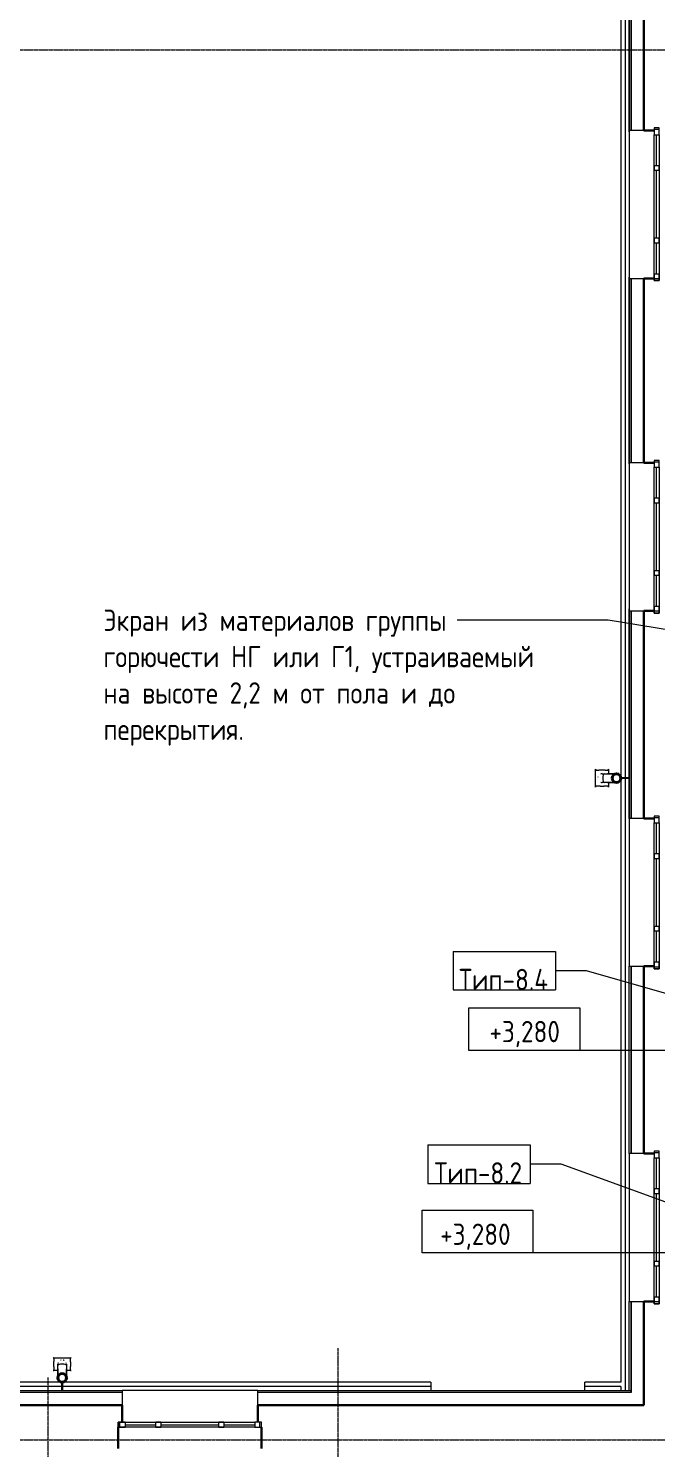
# Model space of a CAD drawing. Header units: millimetres. Extents: x -13069 to 207500, y -71366 to 56785.
# Drawn here: x 38216 to 45582, y 20142 to 36796 of the extents above; entities that cross this region are included whole.
import ezdxf

# ---------------------------------------------------------------- set-up
doc = ezdxf.new("R2010")
doc.units = ezdxf.units.MM
doc.linetypes.add('ADSK_Линия сетки', pattern=[25, 20, -2.5, 0, -2.5])
for name, color, linetype, lineweight in [('_ Окна', 7, 'Continuous', 9), ('Аннотация', 7, 'Continuous', 18), ('Марки', 7, 'Continuous', 20), ('Обобщенные модели', 7, 'Continuous', 18), ('Окна', 7, 'Continuous', 9), ('Оси', 7, 'Continuous', 9), ('Отметки', 7, 'Continuous', 9), ('Стены наружные', 7, 'Continuous', 18), ('Стены несущие', 7, 'Continuous', 30), ('Стены отделка', 7, 'Continuous', 30), ('Стены штриховка', 7, 'Continuous', 9)]:
    doc.layers.add(name, color=color, linetype=linetype, lineweight=lineweight)
doc.styles.add('GOST Common_1', font='GOST_Common.ttf', dxfattribs={"width": 0.9, "height": 250})
doc.styles.add('GOST Common_2', font='GOST_Common.ttf', dxfattribs={"width": 0.9, "height": 250})
doc.styles.add('GOST Common_B', font='', dxfattribs={"width": 0.9, "height": 250})
doc.styles.get('GOST Common_B').set_extended_font_data('GOST Common', bold=True)

# ---------------------------------------------------------------- blocks, each defined once
blk = doc.blocks.new('Водосток - Тип 1 _карниз больше 490мм_-5181640-План потолков 1-го этажа')
at = {"layer": 'Обобщенные модели', "lineweight": 9}
h = blk.add_hatch(dxfattribs=at)
h.set_pattern_fill('FP_13', color=256, style=0, pattern_type=2)
h.set_pattern_definition([(45, (-38486.85, -20811.32), (-106.066, 106.066), [])])
h.paths.add_polyline_path([(125, 110), (147, 115), (164, 129), (174, 149), (173, 173), (164, 191), (145, 206), (123, 210), (103, 205), (86, 191), (76, 171), (76, 149), (86, 129), (103, 115), (123, 110)])
at = {"layer": 'Обобщенные модели'}
for p, q in [((19, 395), (25, 395)), ((225, 395), (231, 395)), ((25, 245), (19, 245)), ((75, 185), (75, 306)), ((75, 264), (75, 306)), ((75, 185), (75, 216)), ((75, 174), (75, 183)), ((75, 174), (75, 183)), ((175, 306), (175, 185)), ((175, 306), (175, 264)), ((175, 216), (175, 185)), ((175, 177), (175, 174)), ((175, 177), (175, 174)), ((231, 245), (225, 245)), ((120, 10), (120, 109)), ((130, 109), (130, 10))]:
    blk.add_line(p, q, dxfattribs=at)
at = {"layer": 'Обобщенные модели', "flags": 128}
for points in [[(75, 216), (75, 222), (75, 228), (75, 233), (75, 238), (75, 244), (75, 249), (75, 254), (75, 259), (75, 264), (75, 268), (75, 273), (75, 277), (75, 281), (75, 285), (75, 289), (75, 292), (75, 296), (75, 299), (75, 302), (75, 305), (75, 307), (75, 309), (75, 312), (75, 313), (75, 315), (75, 316), (75, 318), (75, 319), (75, 319), (75, 320), (75, 320), (75, 320)], [(75, 264), (75, 258), (75, 252), (75, 247), (75, 242), (75, 236), (75, 231), (75, 226), (75, 221), (75, 216), (75, 212), (75, 207), (75, 203), (75, 199), (75, 195), (75, 191), (75, 188), (75, 184), (75, 181), (75, 178), (75, 175), (75, 173)], [(175, 320), (175, 320), (175, 320), (175, 319), (175, 318), (175, 317), (175, 316), (175, 314), (175, 312), (175, 310), (175, 308), (175, 306), (175, 303), (175, 300), (175, 297), (175, 294), (175, 290), (175, 287), (175, 283), (175, 279), (175, 275), (175, 270), (175, 266), (175, 261), (175, 256), (175, 251), (175, 246), (175, 241), (175, 235), (175, 230), (175, 224), (175, 219), (175, 216)], [(175, 173), (175, 174), (175, 177), (175, 180), (175, 183), (175, 186), (175, 190), (175, 193), (175, 197), (175, 201), (175, 205), (175, 210), (175, 214), (175, 219), (175, 224), (175, 229), (175, 234), (175, 239), (175, 245), (175, 250), (175, 256), (175, 261), (175, 264)]]:
    blk.add_lwpolyline(points, dxfattribs=at)
at = {"layer": 'Обобщенные модели'}
for centre, radius, start, end in [((125, 320), 50, 163.3249, 166.6752), ((125, 320), 50, 115.7143, 115.9001), ((125, 320), 50, 103.3248, 106.6752), ((125, 320), 50, 73.3248, 76.6752), ((125, 320), 50, 64.0999, 64.2857), ((125, 320), 50, 13.3248, 16.6751), ((125, 160), 52, 90, 270), ((125, 320), 50, 174.5444, 183.3856), ((125, 160), 52, 270, 90), ((125, 320), 50, 356.7269, 5.4556)]:
    blk.add_arc(centre, radius, start, end, dxfattribs=at)
at = {"layer": 'Обобщенные модели', "lineweight": 40}
for start, end in [(90, 270), (270, 90)]:
    blk.add_arc((125, 160), 50, start, end, dxfattribs=at)
at = {"layer": 'Обобщенные модели'}
for centre, major_axis, start_param, end_param in [((125, 306), (-50, 0), 4.712389, 6.283185), ((125, 306), (-50, 0), 4.712389, 6.283185), ((125, 174), (50, 0), 3.141593, 3.167125), ((125, 174), (50, 0), 3.141593, 3.167125), ((125, 306), (-50, 0), 3.141593, 4.712389), ((125, 306), (-50, 0), 3.141593, 4.712389)]:
    blk.add_ellipse(centre, major_axis=major_axis, ratio=0.309017, start_param=start_param, end_param=end_param, dxfattribs=at)
for points, knots in [([(19, 245), (21, 245), (25, 246), (29, 249), (31, 252), (32, 255), (32, 257), (32, 259), (32, 262), (32, 264), (32, 266), (32, 269), (32, 271), (31, 274), (31, 277), (31, 280), (30, 283), (30, 286), (29, 289), (29, 292), (29, 296), (28, 300), (28, 306), (27, 315), (27, 325), (28, 334), (28, 340), (29, 344), (29, 348), (29, 351), (30, 354), (30, 357), (31, 360), (31, 363), (31, 366), (32, 369), (32, 371), (32, 374), (32, 376), (32, 378), (32, 381), (32, 383), (32, 385), (31, 388), (29, 391), (25, 394), (21, 395), (19, 395)], [-1, -1, -1, -1, -0.941176, -0.882353, -0.852941, -0.823529, -0.808824, -0.794118, -0.779412, -0.764706, -0.75, -0.735294, -0.720588, -0.705882, -0.691176, -0.676471, -0.661765, -0.647059, -0.632353, -0.617647, -0.602941, -0.588235, -0.558824, -0.529412, -0.470588, -0.441176, -0.411765, -0.397059, -0.382353, -0.367647, -0.352941, -0.338235, -0.323529, -0.308824, -0.294118, -0.279412, -0.264706, -0.25, -0.235294, -0.220588, -0.205882, -0.191176, -0.176471, -0.147059, -0.117647, -0.058824, 0, 0, 0, 0]), ([(19, 395), (22, 395), (29, 395), (39, 395), (48, 395), (56, 395), (61, 395), (65, 395), (68, 395), (71, 395), (74, 395), (78, 395), (81, 395), (84, 395), (86, 395), (88, 395), (90, 395), (93, 395), (96, 395), (100, 395), (102, 395), (105, 395), (107, 395), (110, 395), (116, 395), (121, 395), (125, 395)], [-1, -1, -1, -1, -0.875, -0.75, -0.625, -0.5625, -0.5, -0.46875, -0.4375, -0.40625, -0.375, -0.34375, -0.3125, -0.28125, -0.265625, -0.25, -0.234375, -0.21875, -0.1875, -0.15625, -0.140625, -0.125, -0.109375, -0.09375, -0.0625, 0, 0, 0, 0]), ([(125, 395), (129, 395), (134, 395), (140, 395), (143, 395), (145, 395), (148, 395), (150, 395), (154, 395), (157, 395), (160, 395), (162, 395), (164, 395), (166, 395), (169, 395), (172, 395), (176, 395), (179, 395), (182, 395), (185, 395), (189, 395), (194, 395), (202, 395), (211, 395), (221, 395), (228, 395), (231, 395)], [-1, -1, -1, -1, -0.9375, -0.90625, -0.890625, -0.875, -0.859375, -0.84375, -0.8125, -0.78125, -0.765625, -0.75, -0.734375, -0.71875, -0.6875, -0.65625, -0.625, -0.59375, -0.5625, -0.53125, -0.5, -0.4375, -0.375, -0.25, -0.125, 0, 0, 0, 0]), ([(231, 395), (229, 395), (225, 394), (221, 391), (219, 388), (218, 385), (218, 383), (218, 381), (218, 378), (218, 376), (218, 374), (218, 371), (218, 369), (219, 366), (219, 363), (219, 360), (220, 357), (220, 354), (221, 351), (221, 348), (221, 344), (222, 340), (222, 334), (223, 325), (223, 315), (222, 306), (222, 300), (221, 296), (221, 292), (221, 289), (220, 286), (220, 283), (219, 280), (219, 277), (219, 274), (218, 271), (218, 269), (218, 266), (218, 264), (218, 262), (218, 259), (218, 257), (218, 255), (219, 252), (221, 249), (225, 246), (229, 245), (231, 245)], [-1, -1, -1, -1, -0.941176, -0.882353, -0.852941, -0.823529, -0.808824, -0.794118, -0.779412, -0.764706, -0.75, -0.735294, -0.720588, -0.705882, -0.691176, -0.676471, -0.661765, -0.647059, -0.632353, -0.617647, -0.602941, -0.588235, -0.558824, -0.529412, -0.470588, -0.441176, -0.411765, -0.397059, -0.382353, -0.367647, -0.352941, -0.338235, -0.323529, -0.308824, -0.294118, -0.279412, -0.264706, -0.25, -0.235294, -0.220588, -0.205882, -0.191176, -0.176471, -0.147059, -0.117647, -0.058824, 0, 0, 0, 0]), ([(74, 245), (73, 245), (71, 245), (68, 245), (65, 245), (61, 245), (56, 245), (48, 245), (39, 245), (29, 245), (22, 245), (19, 245)], [-0.625, -0.625, -0.625, -0.625, -0.59375, -0.5625, -0.53125, -0.5, -0.4375, -0.375, -0.25, -0.125, 0, 0, 0, 0]), ([(231, 245), (228, 245), (221, 245), (211, 245), (202, 245), (194, 245), (189, 245), (185, 245), (182, 245), (179, 245), (177, 245), (176, 245)], [-1, -1, -1, -1, -0.875, -0.75, -0.625, -0.5625, -0.5, -0.46875, -0.4375, -0.40625, -0.375, -0.375, -0.375, -0.375])]:
    blk.add_open_spline(points, degree=3, knots=knots, dxfattribs=at)
blk = doc.blocks.new('Водосток - Тип 1 _карниз больше 490мм_-5178134-План потолков 1-го этажа')
at = {"layer": 'Обобщенные модели'}
for p, q in [((19, 405), (25, 405)), ((225, 405), (231, 405)), ((25, 255), (19, 255)), ((75, 184), (75, 306)), ((75, 264), (75, 306)), ((75, 184), (75, 226)), ((175, 306), (175, 184)), ((175, 306), (175, 264)), ((175, 226), (175, 184)), ((231, 255), (225, 255)), ((120, 10), (120, 108)), ((130, 109), (130, 10))]:
    blk.add_line(p, q, dxfattribs=at)
at = {"layer": 'Обобщенные модели', "flags": 128}
for points in [[(75, 226), (75, 232), (75, 238), (75, 243), (75, 248), (75, 254), (75, 259), (75, 264), (75, 269), (75, 274), (75, 278), (75, 283), (75, 287), (75, 291), (75, 295), (75, 299), (75, 302), (75, 306), (75, 309), (75, 312), (75, 315), (75, 317), (75, 319), (75, 322), (75, 323), (75, 325), (75, 326), (75, 328), (75, 329), (75, 329), (75, 330), (75, 330), (75, 330)], [(75, 264), (75, 258), (75, 252), (75, 247), (75, 242), (75, 236), (75, 231), (75, 226), (75, 221), (75, 216), (75, 212), (75, 207), (75, 203), (75, 199), (75, 195), (75, 191), (75, 188), (75, 184), (75, 181), (75, 178), (75, 175), (75, 173)], [(175, 330), (175, 330), (175, 330), (175, 329), (175, 328), (175, 327), (175, 326), (175, 324), (175, 322), (175, 320), (175, 318), (175, 316), (175, 313), (175, 310), (175, 307), (175, 304), (175, 300), (175, 297), (175, 293), (175, 289), (175, 285), (175, 280), (175, 276), (175, 271), (175, 266), (175, 261), (175, 256), (175, 251), (175, 245), (175, 240), (175, 234), (175, 229), (175, 226)], [(175, 173), (175, 174), (175, 177), (175, 180), (175, 183), (175, 186), (175, 190), (175, 193), (175, 197), (175, 201), (175, 205), (175, 210), (175, 214), (175, 219), (175, 224), (175, 229), (175, 234), (175, 239), (175, 245), (175, 250), (175, 256), (175, 261), (175, 264)]]:
    blk.add_lwpolyline(points, dxfattribs=at)
at = {"layer": 'Обобщенные модели'}
for centre, radius, start, end in [((125, 330), 50, 174.5444, 183.3856), ((125, 330), 50, 163.3249, 166.6752), ((125, 330), 50, 103.3248, 106.6752), ((125, 330), 50, 73.3248, 76.6752), ((125, 330), 50, 13.3248, 16.6751), ((125, 330), 50, 356.7269, 5.4556), ((125, 160), 52, 90, 270), ((125, 160), 52, 270, 90)]:
    blk.add_arc(centre, radius, start, end, dxfattribs=at)
at = {"layer": 'Обобщенные модели', "lineweight": 40}
for start, end in [(90, 270), (270, 90)]:
    blk.add_arc((125, 160), 50, start, end, dxfattribs=at)
at = {"layer": 'Обобщенные модели'}
for start_param, end_param in [(4.712389, 6.283185), (4.712389, 6.283185), (3.141593, 4.712389), (3.141593, 4.712389)]:
    blk.add_ellipse((125, 306), major_axis=(-50, 0), ratio=0.309017, start_param=start_param, end_param=end_param, dxfattribs=at)
for points, knots in [([(19, 255), (21, 255), (25, 256), (29, 259), (31, 262), (32, 265), (32, 267), (32, 269), (32, 272), (32, 274), (32, 276), (32, 279), (32, 281), (31, 284), (31, 287), (31, 290), (30, 293), (30, 296), (29, 299), (29, 302), (29, 306), (28, 310), (28, 316), (27, 325), (27, 335), (28, 344), (28, 350), (29, 354), (29, 358), (29, 361), (30, 364), (30, 367), (31, 370), (31, 373), (31, 376), (32, 379), (32, 381), (32, 384), (32, 386), (32, 388), (32, 391), (32, 393), (32, 395), (31, 398), (29, 401), (25, 404), (21, 405), (19, 405)], [-1, -1, -1, -1, -0.941176, -0.882353, -0.852941, -0.823529, -0.808824, -0.794118, -0.779412, -0.764706, -0.75, -0.735294, -0.720588, -0.705882, -0.691176, -0.676471, -0.661765, -0.647059, -0.632353, -0.617647, -0.602941, -0.588235, -0.558824, -0.529412, -0.470588, -0.441176, -0.411765, -0.397059, -0.382353, -0.367647, -0.352941, -0.338235, -0.323529, -0.308824, -0.294118, -0.279412, -0.264706, -0.25, -0.235294, -0.220588, -0.205882, -0.191176, -0.176471, -0.147059, -0.117647, -0.058824, 0, 0, 0, 0]), ([(19, 405), (22, 405), (29, 405), (39, 405), (48, 405), (56, 405), (61, 405), (65, 405), (68, 405), (71, 405), (74, 405), (78, 405), (81, 405), (84, 405), (86, 405), (88, 405), (90, 405), (93, 405), (96, 405), (100, 405), (102, 405), (105, 405), (107, 405), (110, 405), (116, 405), (121, 405), (125, 405)], [-1, -1, -1, -1, -0.875, -0.75, -0.625, -0.5625, -0.5, -0.46875, -0.4375, -0.40625, -0.375, -0.34375, -0.3125, -0.28125, -0.265625, -0.25, -0.234375, -0.21875, -0.1875, -0.15625, -0.140625, -0.125, -0.109375, -0.09375, -0.0625, 0, 0, 0, 0]), ([(125, 405), (129, 405), (134, 405), (140, 405), (143, 405), (145, 405), (148, 405), (150, 405), (154, 405), (157, 405), (160, 405), (162, 405), (164, 405), (166, 405), (169, 405), (172, 405), (176, 405), (179, 405), (182, 405), (185, 405), (189, 405), (194, 405), (202, 405), (211, 405), (221, 405), (228, 405), (231, 405)], [-1, -1, -1, -1, -0.9375, -0.90625, -0.890625, -0.875, -0.859375, -0.84375, -0.8125, -0.78125, -0.765625, -0.75, -0.734375, -0.71875, -0.6875, -0.65625, -0.625, -0.59375, -0.5625, -0.53125, -0.5, -0.4375, -0.375, -0.25, -0.125, 0, 0, 0, 0]), ([(231, 405), (229, 405), (225, 404), (221, 401), (219, 398), (218, 395), (218, 393), (218, 391), (218, 388), (218, 386), (218, 384), (218, 381), (218, 379), (219, 376), (219, 373), (219, 370), (220, 367), (220, 364), (221, 361), (221, 358), (221, 354), (222, 350), (222, 344), (223, 335), (223, 325), (222, 316), (222, 310), (221, 306), (221, 302), (221, 299), (220, 296), (220, 293), (219, 290), (219, 287), (219, 284), (218, 281), (218, 279), (218, 276), (218, 274), (218, 272), (218, 269), (218, 267), (218, 265), (219, 262), (221, 259), (225, 256), (229, 255), (231, 255)], [-1, -1, -1, -1, -0.941176, -0.882353, -0.852941, -0.823529, -0.808824, -0.794118, -0.779412, -0.764706, -0.75, -0.735294, -0.720588, -0.705882, -0.691176, -0.676471, -0.661765, -0.647059, -0.632353, -0.617647, -0.602941, -0.588235, -0.558824, -0.529412, -0.470588, -0.441176, -0.411765, -0.397059, -0.382353, -0.367647, -0.352941, -0.338235, -0.323529, -0.308824, -0.294118, -0.279412, -0.264706, -0.25, -0.235294, -0.220588, -0.205882, -0.191176, -0.176471, -0.147059, -0.117647, -0.058824, 0, 0, 0, 0]), ([(74, 255), (73, 255), (71, 255), (68, 255), (65, 255), (61, 255), (56, 255), (48, 255), (39, 255), (29, 255), (22, 255), (19, 255)], [-0.625, -0.625, -0.625, -0.625, -0.59375, -0.5625, -0.53125, -0.5, -0.4375, -0.375, -0.25, -0.125, 0, 0, 0, 0]), ([(231, 255), (228, 255), (221, 255), (211, 255), (202, 255), (194, 255), (189, 255), (185, 255), (182, 255), (179, 255), (177, 255), (176, 255)], [-1, -1, -1, -1, -0.875, -0.75, -0.625, -0.5625, -0.5, -0.46875, -0.4375, -0.40625, -0.375, -0.375, -0.375, -0.375])]:
    blk.add_open_spline(points, degree=3, knots=knots, dxfattribs=at)
blk = doc.blocks.new('окно трехпол с фрамугой - 1750-2320_h___нов_ ок27 ЕIW30-2156325-План потолков 1-го этажа')
at = {"layer": '_ Окна', "lineweight": 18}
for p, q in [((-895, 100), (-895, 160)), ((-895, 160), (-815, 160)), ((-815, 100), (-895, 100)), ((-815, 160), (-815, 100)), ((-455, 100), (-455, 160)), ((-455, 160), (-395, 160)), ((-395, 100), (-455, 100)), ((-395, 160), (-395, 100)), ((395, 100), (395, 160)), ((395, 160), (455, 160)), ((455, 100), (395, 100)), ((455, 160), (455, 100)), ((815, 160), (815, 100)), ((895, 160), (815, 160)), ((815, 100), (895, 100)), ((895, 100), (895, 160))]:
    blk.add_line(p, q, dxfattribs=at)
at = {"layer": '_ Окна'}
for p, q in [((-875, 100), (-875, 160)), ((-815, 130), (-455, 130)), ((-395, 130), (395, 130)), ((455, 130), (815, 130)), ((875, 100), (875, 160))]:
    blk.add_line(p, q, dxfattribs=at)
at = {"layer": 'Окна'}
for p, q in [((-895, 160), (-895, 100)), ((-815, 160), (-895, 160)), ((-895, 100), (-815, 100)), ((-815, 160), (-455, 160)), ((-455, 100), (-815, 100)), ((-395, 160), (-455, 160)), ((-455, 100), (-395, 100)), ((-395, 160), (395, 160)), ((395, 100), (-395, 100)), ((455, 160), (395, 160)), ((395, 100), (455, 100)), ((455, 160), (815, 160)), ((815, 100), (455, 100)), ((895, 160), (815, 160)), ((815, 100), (895, 100)), ((895, 100), (895, 160))]:
    blk.add_line(p, q, dxfattribs=at)
blk = doc.blocks.new('окно трехпол с фрамугой - 1750-2320_h___нов_-2116613-План потолков 1-го этажа')
at = {"layer": '_ Окна', "lineweight": 18}
for p, q in [((-895, 100), (-895, 160)), ((-895, 160), (-815, 160)), ((-815, 100), (-895, 100)), ((-815, 160), (-815, 100)), ((-455, 100), (-455, 160)), ((-455, 160), (-395, 160)), ((-395, 100), (-455, 100)), ((-395, 160), (-395, 100)), ((395, 100), (395, 160)), ((395, 160), (455, 160)), ((455, 100), (395, 100)), ((455, 160), (455, 100)), ((815, 160), (815, 100)), ((895, 160), (815, 160)), ((815, 100), (895, 100)), ((895, 100), (895, 160))]:
    blk.add_line(p, q, dxfattribs=at)
at = {"layer": '_ Окна'}
for p, q in [((-875, 100), (-875, 160)), ((-815, 130), (-455, 130)), ((-395, 130), (395, 130)), ((455, 130), (815, 130)), ((875, 100), (875, 160))]:
    blk.add_line(p, q, dxfattribs=at)
at = {"layer": 'Окна'}
for p, q in [((-895, 160), (-895, 100)), ((-815, 160), (-895, 160)), ((-895, 100), (-815, 100)), ((-815, 160), (-455, 160)), ((-455, 100), (-815, 100)), ((-395, 160), (-455, 160)), ((-455, 100), (-395, 100)), ((-395, 160), (395, 160)), ((395, 100), (-395, 100)), ((455, 160), (395, 160)), ((395, 100), (455, 100)), ((455, 160), (815, 160)), ((815, 100), (455, 100)), ((895, 160), (815, 160)), ((815, 100), (895, 100)), ((895, 100), (895, 160))]:
    blk.add_line(p, q, dxfattribs=at)
blk = doc.blocks.new('окно трехпол с фрамугой - 1640-2240_h___нов_ ок-9_-2139420-План потолков 1-го этажа')
at = {"layer": '_ Окна', "lineweight": 18}
for p, q in [((-840, -5), (-840, 55)), ((-840, 55), (-760, 55)), ((-760, 55), (-760, -5)), ((-400, -5), (-400, 55)), ((-400, 55), (-340, 55)), ((-340, 55), (-340, -5)), ((340, -5), (340, 55)), ((340, 55), (400, 55)), ((400, 55), (400, -5)), ((760, 55), (760, -5)), ((840, 55), (760, 55)), ((840, -5), (840, 55)), ((-760, -5), (-840, -5)), ((-340, -5), (-400, -5)), ((400, -5), (340, -5)), ((760, -5), (840, -5))]:
    blk.add_line(p, q, dxfattribs=at)
at = {"layer": '_ Окна'}
for p, q in [((-820, -5), (-820, 55)), ((-760, 25), (-400, 25)), ((-340, 25), (340, 25)), ((400, 25), (760, 25)), ((820, -5), (820, 55))]:
    blk.add_line(p, q, dxfattribs=at)
at = {"layer": 'Окна'}
for p, q in [((-840, 55), (-840, -5)), ((-760, 55), (-840, 55)), ((-760, 55), (-400, 55)), ((-340, 55), (-400, 55)), ((-340, 55), (340, 55)), ((400, 55), (340, 55)), ((400, 55), (760, 55)), ((840, 55), (760, 55)), ((840, -5), (840, 55)), ((-840, -5), (-760, -5)), ((-400, -5), (-760, -5)), ((-400, -5), (-340, -5)), ((340, -5), (-340, -5)), ((340, -5), (400, -5)), ((760, -5), (400, -5)), ((760, -5), (840, -5))]:
    blk.add_line(p, q, dxfattribs=at)
blk = doc.blocks.new('Высотные отметки - Рамка-12095-План потолков 1-го этажа')
at = {"layer": 'Аннотация', "lineweight": 20}
for p, q in [((-6.5, 0), (-6.5, 5)), ((-6.5, 5), (6.5, 5)), ((6.5, 5), (6.5, 0)), ((6.5, 0), (-6.5, 0))]:
    blk.add_line(p, q, dxfattribs=at)
blk = doc.blocks.new('ADSK_Марка_Потолок - ADSK_Марка и Смещение от уровня-155896-План потолков 1-го этажа')
at = {"layer": 'Марки'}
for p, q in [((-6, 4.5), (-6, 0)), ((-6, 4.5), (6, 4.5)), ((6, 4.5), (6, 0)), ((-6, 0), (6, 0))]:
    blk.add_line(p, q, dxfattribs=at)

msp = doc.modelspace()

# ---------------------------------------------------------------- linework, layer by layer
at = {"layer": 'Аннотация', "lineweight": 9}
for p, q in [((44481.399, 29855.539), (43245.316, 29855.539)), ((45013.267, 29855.539), (44481.399, 29855.539)), ((49725.864, 29081.504), (45013.267, 29855.539))]:
    msp.add_line(p, q, dxfattribs=at)
at = {"layer": 'Марки'}
for p, q in [((44760.627, 25745.168), (44397.576, 25745.168)), ((47479.14, 24961.02), (44760.627, 25745.168)), ((44461.526, 23477.115), (44100.764, 23477.115)), ((46896.512, 22594.879), (44461.526, 23477.115))]:
    msp.add_line(p, q, dxfattribs=at)
at = {"layer": 'Оси', "linetype": 'ADSK_Линия сетки'}
for p, q in [((-12268.557, 36545), (56004.853, 36545)), ((41849.565, -6603.62), (41849.565, 21320)), ((38449.565, -6947.806), (38449.565, 20975.814)), ((-12268.557, 20245), (56004.853, 20245))]:
    msp.add_line(p, q, dxfattribs=at)
at = {"layer": 'Отметки', "lineweight": 20}
for p, q in [((44814.03, 24811.028), (44031.705, 24811.028)), ((47361.135, 24811.028), (44814.03, 24811.028)), ((44028.329, 22438.502), (43482.521, 22438.502)), ((46993.887, 22438.502), (44028.329, 22438.502))]:
    msp.add_line(p, q, dxfattribs=at)
at = {"layer": 'Стены наружные'}
for p, q in [((45161.854, 38845), (45161.854, 28013.425)), ((45211.854, 38845), (45211.854, 28009.313)), ((45261.854, 35583.813), (45260.854, 35583.813)), ((45260.854, 35583.813), (45260.854, 33878.813)), ((45261.854, 35598.813), (45261.854, 33863.813)), ((45260.854, 33878.813), (45261.854, 33878.813)), ((45260.854, 31690.293), (45261.854, 31690.293)), ((45260.854, 31690.293), (45260.854, 29989.553)), ((45261.854, 31700.293), (45261.854, 29965.293)), ((45260.854, 29989.553), (45261.854, 29989.553)), ((45161.854, 27995.9), (45161.854, 20921.318)), ((45211.854, 27999.833), (45211.854, 20821.318)), ((45261.854, 27529.17), (45260.854, 27529.17)), ((45260.854, 27529.17), (45260.854, 25799.17)), ((45261.854, 27529.17), (45261.854, 25799.17)), ((45260.854, 25799.17), (45261.854, 25799.17)), ((45260.854, 23600.851), (45261.854, 23600.851)), ((45260.854, 23600.851), (45260.854, 21865.851)), ((45261.854, 23600.851), (45261.854, 21865.851)), ((45260.854, 21865.851), (45261.854, 21865.851)), ((38603.092, 20921.318), (37764.22, 20921.318)), ((38607.025, 20871.318), (37764.22, 20871.318)), ((42934.22, 20871.318), (38616.506, 20871.318)), ((42934.22, 20921.318), (38620.617, 20921.318)), ((39314.501, 20822.318), (39314.501, 20821.318)), ((40904.501, 20822.318), (39314.501, 20822.318)), ((40904.501, 20821.318), (39314.501, 20821.318)), ((40904.501, 20821.318), (40904.501, 20822.318)), ((42934.22, 20921.318), (42934.22, 20821.318)), ((44739.22, 20821.318), (44739.22, 20921.318)), ((45161.854, 20921.318), (44739.22, 20921.318)), ((45161.854, 20871.318), (44739.22, 20871.318)), ((45161.854, 20871.318), (45161.854, 20821.318))]:
    msp.add_line(p, q, dxfattribs=at)
at = {"layer": 'Стены несущие'}
for p, q in [((45431.854, 43498.805), (45431.854, 35598.813)), ((45551.854, 35598.813), (45431.854, 35598.813)), ((45431.854, 33863.813), (45551.854, 33863.813)), ((45431.854, 31700.293), (45431.854, 33863.813)), ((45551.854, 31700.293), (45431.854, 31700.293)), ((45431.854, 27529.17), (45431.854, 29965.293)), ((45431.854, 29965.293), (45551.854, 29965.293)), ((45551.854, 27529.17), (45431.854, 27529.17)), ((45431.854, 25799.17), (45551.854, 25799.17)), ((45431.854, 25799.17), (45431.854, 23600.851)), ((45551.854, 23600.851), (45431.854, 23600.851)), ((45431.854, 21865.851), (45551.854, 21865.851)), ((45431.854, 21865.851), (45431.854, 20651.318)), ((39314.501, 20651.318), (36788.096, 20651.318)), ((39314.501, 20651.318), (39314.501, 20451.318)), ((45431.854, 20651.318), (40904.501, 20651.318)), ((40904.501, 20451.318), (40904.501, 20651.318)), ((39269.501, 20391.318), (39269.501, 20141.318)), ((40949.501, 20141.318), (40949.501, 20391.318))]:
    msp.add_line(p, q, dxfattribs=at)
at = {"layer": 'Стены отделка', "lineweight": 9}
for p, q in [((45260.854, 35583.813), (45260.854, 43668.805)), ((45261.854, 43668.805), (45261.854, 35598.813)), ((45281.854, 35598.813), (45261.854, 35598.813)), ((45431.854, 35598.813), (45281.854, 35598.813)), ((45260.854, 31690.293), (45260.854, 33878.813)), ((45261.854, 33863.813), (45281.854, 33863.813)), ((45261.854, 33863.813), (45261.854, 31700.293)), ((45281.854, 33863.813), (45431.854, 33863.813)), ((45281.854, 31700.293), (45261.854, 31700.293)), ((45431.854, 31700.293), (45281.854, 31700.293)), ((45260.854, 27529.17), (45260.854, 29989.553)), ((45261.854, 29965.293), (45281.854, 29965.293)), ((45261.854, 29965.293), (45261.854, 27529.17)), ((45281.854, 29965.293), (45281.854, 29844.931)), ((45281.854, 29844.931), (45281.854, 29965.293)), ((45281.854, 29965.293), (45431.854, 29965.293)), ((45281.854, 27529.17), (45261.854, 27529.17)), ((45281.854, 27530.17), (45281.854, 27529.17)), ((45281.854, 27529.17), (45281.854, 27530.17)), ((45431.854, 27529.17), (45281.854, 27529.17)), ((45260.854, 23600.851), (45260.854, 25799.17)), ((45261.854, 23600.851), (45261.854, 25799.17)), ((45261.854, 25799.17), (45281.854, 25799.17)), ((45281.854, 25799.17), (45431.854, 25799.17)), ((45281.854, 23600.851), (45261.854, 23600.851)), ((45281.854, 23601.851), (45281.854, 23600.851)), ((45281.854, 23600.851), (45281.854, 23601.851)), ((45431.854, 23600.851), (45281.854, 23600.851)), ((45260.854, 20821.318), (45260.854, 21865.851)), ((45261.854, 20821.318), (45261.854, 21865.851)), ((45261.854, 21865.851), (45281.854, 21865.851)), ((45281.854, 21865.851), (45431.854, 21865.851)), ((37814.212, 20822.318), (39314.501, 20822.318)), ((37814.224, 20821.318), (39314.501, 20821.318)), ((39314.501, 20821.318), (39314.501, 20651.318)), ((40904.501, 20822.318), (45281.854, 20822.318)), ((40904.501, 20821.318), (45281.854, 20821.318)), ((40904.501, 20651.318), (40904.501, 20821.318)), ((45281.854, 20822.318), (45281.854, 20801.318)), ((45281.854, 20801.318), (45281.854, 20821.318)), ((40905.501, 20801.318), (40904.501, 20801.318))]:
    msp.add_line(p, q, dxfattribs=at)
at = {"layer": 'Стены штриховка'}
for p, q in [((45281.854, 43668.805), (45281.854, 35598.813)), ((45281.854, 35598.813), (45281.854, 43648.805)), ((45281.854, 33863.813), (45281.854, 31700.293)), ((45281.854, 31700.293), (45281.854, 33863.813)), ((45281.854, 29844.931), (45281.854, 27530.17)), ((45281.854, 27530.17), (45281.854, 29844.931)), ((45281.854, 25799.17), (45281.854, 23601.851)), ((45281.854, 23601.851), (45281.854, 25799.17)), ((45281.854, 21865.851), (45281.854, 20821.318)), ((45281.854, 20821.318), (45281.854, 21865.851)), ((39314.501, 20801.318), (37814.459, 20801.318)), ((45281.854, 20801.318), (40905.501, 20801.318))]:
    msp.add_line(p, q, dxfattribs=at)

# ---------------------------------------------------------------- block references
at = {"layer": 'Марки', "xscale": 99.99999999999993, "yscale": 99.99999999999993, "zscale": 99.99999999999993}
for p in [(43797.576, 25520.168), (43500.764, 23252.115)]:
    msp.add_blockref('ADSK_Марка_Потолок - ADSK_Марка и Смещение от уровня-155896-План потолков 1-го этажа', p, dxfattribs=at)
at = {"layer": 'Обобщенные модели', "rotation": 90.00000000000031}
msp.add_blockref('Водосток - Тип 1 _карниз больше 490мм_-5178134-План потолков 1-го этажа', (45271.854, 27879.662), dxfattribs=at)
at = {"layer": 'Обобщенные модели'}
msp.add_blockref('Водосток - Тип 1 _карниз больше 490мм_-5181640-План потолков 1-го этажа', (38486.854, 20811.318), dxfattribs=at)
at = {"layer": 'Окна', "rotation": 90.00000000000067}
for name, p in [('окно трехпол с фрамугой - 1750-2320_h___нов_ ок27 ЕIW30-2156325-План потолков 1-го этажа', (45711.854, 34733.813)), ('окно трехпол с фрамугой - 1750-2320_h___нов_ ок27 ЕIW30-2156325-План потолков 1-го этажа', (45711.854, 30835.293)), ('окно трехпол с фрамугой - 1750-2320_h___нов_-2116613-План потолков 1-го этажа', (45711.854, 26664.17)), ('окно трехпол с фрамугой - 1750-2320_h___нов_ ок27 ЕIW30-2156325-План потолков 1-го этажа', (45711.854, 22735.851))]:
    msp.add_blockref(name, p, dxfattribs=at)
at = {"layer": 'Окна'}
msp.add_blockref('окно трехпол с фрамугой - 1640-2240_h___нов_ ок-9_-2139420-План потолков 1-го этажа', (40109.501, 20396.318), dxfattribs=at)
at = {"layer": 'Отметки', "lineweight": 20, "xscale": 99.99999999999993, "yscale": 99.99999999999993, "zscale": 99.99999999999993}
for p in [(44031.705, 24811.028), (43482.521, 22438.502)]:
    msp.add_blockref('Высотные отметки - Рамка-12095-План потолков 1-го этажа', p, dxfattribs=at)

# ---------------------------------------------------------------- texts
at = {"layer": 'Аннотация', "lineweight": 9, "insert": (39095.987, 29980.732), "char_height": 250, "width": 5387.4, "attachment_point": 1, "line_spacing_factor": 1.022766, "style": 'GOST Common_2'}
msp.add_mtext('\\pt360,720,1080,1440,1800,2160,2520,2880,3240,3600,3960,4320,4680,5040,5400,5760,6120,6480,6840,7200,7560,7920,8280,8640,9000,9360,9720,10080,10440,10800,11160,11520;Экран из материалов группы горючести НГ или Г1, устраиваемый на высоте 2,2 м от пола и до перекрытия.', dxfattribs=at)
at = {"layer": 'Марки', "lineweight": 9, "char_height": 250, "attachment_point": 5, "line_spacing_factor": 1.022766, "style": 'GOST Common_B'}
for s, insert, width in [('\\pt1143,2286,3429,4572,5715,6858,8001,9144,10287,11430,12573,13716,14859,16002,17145,18288,19431,20574,21717,22860,24003,25146,26289,27432,28575,29718,30861,32004,33147,34290,35433,36576;Тип-8.4', (43786.945, 25642.323), 1089.9), ('\\pt1143,2286,3429,4572,5715,6858,8001,9144,10287,11430,12573,13716,14859,16002,17145,18288,19431,20574,21717,22860,24003,25146,26289,27432,28575,29718,30861,32004,33147,34290,35433,36576;Тип-8.2', (43490.583, 23374.271), 1065.6)]:
    msp.add_mtext(s, dxfattribs=dict(at, insert=insert, width=width))
at = {"layer": 'Отметки', "lineweight": 20, "char_height": 250, "width": 1028.82257, "attachment_point": 1, "line_spacing_factor": 1.022761, "style": 'GOST Common_1'}
for insert in [(43622.358, 25157.046), (43044.173, 22780.16)]:
    msp.add_mtext('+3,280', dxfattribs=dict(at, insert=insert))

doc.saveas('drawing.dxf')
